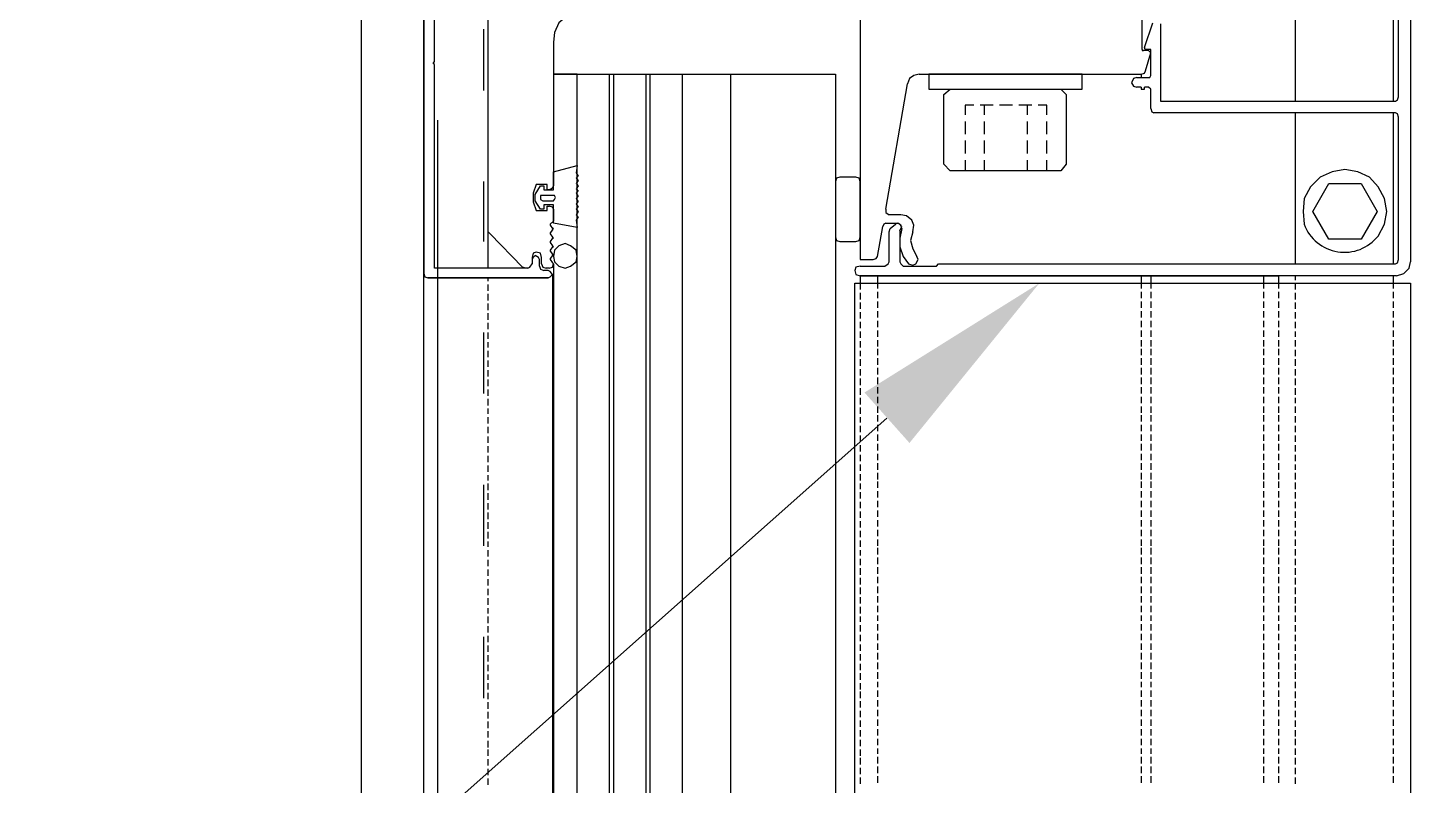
# Model space of a CAD drawing. Header units: millimetres. Extents: x 14345 to 64157, y -11631 to -3212.
# Drawn here: x 18292 to 19657, y -8280 to -7531 of the extents above; entities that cross this region are included whole.
import ezdxf

# ---------------------------------------------------------------- set-up
doc = ezdxf.new("R2010")
doc.units = ezdxf.units.MM
doc.header["$MEASUREMENT"] = 0
doc.layers.add('NewA-Zz_30_30-P_ExternalReferenceDrawing', color=7, linetype='Continuous')

msp = doc.modelspace()

# ---------------------------------------------------------------- hatches: boundary and pattern name
at = {"layer": 'NewA-Zz_30_30-P_ExternalReferenceDrawing', "linetype": 'Continuous', "lineweight": 13}
msp.add_hatch(color=7, dxfattribs=at).paths.add_polyline_path([(19118.2, -7891.7), (19162.6, -7941.5), (19290.7, -7783.8)])

# ---------------------------------------------------------------- linework, layer by layer
at = {"layer": 'NewA-Zz_30_30-P_ExternalReferenceDrawing', "linetype": 'Continuous', "flags": 128}
for points in [[(19543.6, -7603.9), (19543.6, -7329.8), (19639.9, -7329.8), (19639.9, -7603.9)], [(19410.3, -7527.7), (19410.3, -7603.9), (19642.1, -7603.9), (19644.2, -7602.8), (19645.2, -7599.6), (19645.2, -7344.6)], [(19656.9, -7344.6), (19656.9, -7762.6)], [(19656.9, -7344.6), (19656.9, -7762.6)], [(18695.9, -7361.5), (18726.6, -7361.5), (18727.7, -7363.6), (18752, -7363.6), (18755.2, -7365.8), (18764.7, -7365.8), (18764.7, -7368.9), (18766.8, -7368.9), (18775.3, -7360.5), (18776.3, -7358.3), (18775.3, -7356.2), (18774.2, -7355.2), (18687.4, -7355.2), (18684.3, -7357.3), (18683.2, -7359.4), (18683.2, -7774.3), (18684.3, -7777.4), (18687.4, -7778.5), (18806, -7778.5), (18808.1, -7777.4), (18810.2, -7775.3), (18808.1, -7772.2), (18806, -7771.1)], [(18683.2, -7774.3), (18683.2, -7359.4)], [(18683.2, -11313.3), (18683.2, -7359.4)], [(18785.9, -7769), (18693.8, -7769), (18693.8, -7567.9), (18692.7, -7566.8), (18693.8, -7564.7), (18693.8, -7363.6)], [(18785.9, -7769), (18783.8, -7769), (18780.6, -7767.9), (18748.8, -7735.1), (18746.7, -7733), (18746.7, -7374.2), (18762.6, -7366.8)], [(18621.8, -9072.8), (18621.8, -7397.5)], [(19526.7, -7483.2), (19511.9, -7513.9), (18843, -7513.9), (18833.5, -7515), (18824, -7520.3), (18816.6, -7526.6), (18812.3, -7536.1), (18811.3, -7545.7), (18811.3, -7687.5)], [(19392.3, -7553.1), (19392.3, -7513.9), (19266.4, -7513.9), (19264.2, -7516), (19263.2, -7513.9), (19114, -7513.9), (19114, -7760.5), (19126.7, -7760.5), (19129.8, -7759.5), (19130.9, -7757.3), (19136.2, -7727.7)], [(19394.4, -7551), (19402.9, -7526.6)], [(18742.5, -7593.3), (18742.5, -7533)], [(19172.2, -7577.4), (19391.2, -7577.4), (19394.4, -7576.4), (19395.5, -7574.2), (19400.8, -7556.3), (19399.7, -7555.2), (19398.6, -7554.1), (19393.4, -7554.1)], [(19387, -7580.6), (19399.7, -7580.6), (19400.8, -7578.5), (19400.8, -7553.1), (19395.5, -7553.1)], [(19392.3, -7553.1), (19392.3, -7554.1), (19393.4, -7554.1)], [(19394.4, -7551), (19394.4, -7552), (19395.5, -7553.1)], [(18834.6, -7577.4), (18811.3, -7577.4)], [(18811.3, -7577.4), (18834.6, -7577.4)], [(18834.6, -11313.3), (18834.6, -7577.4), (19089.6, -7577.4), (19089.6, -11313.3)], [(18866.3, -7577.4), (18866.3, -11313.3)], [(18870.5, -7577.4), (18870.5, -11313.3)], [(18902.3, -7577.4), (18902.3, -11313.3)], [(18906.5, -7577.4), (18906.5, -11313.3)], [(18938.3, -7577.4), (18938.3, -11313.3)], [(18985.9, -7577.4), (18985.9, -11313.3)], [(19172.2, -7577.4), (19166.9, -7578.5), (19162.6, -7581.7), (19160.5, -7586.9)], [(19387, -7580.6), (19383.8, -7581.7), (19381.7, -7585.9), (19383.8, -7589.1), (19387, -7590.1)], [(19391.2, -7577.4), (19391.2, -7580.6)], [(19139.4, -7710.8), (19160.5, -7586.9)], [(19196.5, -7597.5), (19202.9, -7592.2)], [(19196.5, -7666.3), (19196.5, -7597.5)], [(19202.9, -7592.2), (19311.9, -7592.2)], [(19311.9, -7592.2), (19317.2, -7597.5), (19317.2, -7666.3)], [(19391.2, -7590.1), (19387, -7590.1)], [(19391.2, -7590.1), (19391.2, -7592.2), (19394.4, -7592.2), (19394.4, -7590.1)], [(19400.8, -7611.3), (19400.8, -7592.2), (19398.6, -7590.1), (19394.4, -7590.1)], [(19226.1, -7608.1), (19217.7, -7608.1), (19217.7, -7617.6)], [(19245.2, -7608.1), (19232.5, -7608.1)], [(19236.7, -7617.6), (19236.7, -7608.1)], [(19264.2, -7608.1), (19251.5, -7608.1)], [(19283.3, -7608.1), (19270.6, -7608.1)], [(19279.1, -7617.6), (19279.1, -7608.1)], [(19298.1, -7617.6), (19298.1, -7608.1), (19289.6, -7608.1)], [(19400.8, -7611.3), (19401.8, -7614.5), (19403.9, -7615.5)], [(18697, -11326), (18697, -7622.9)], [(19153.1, -7731.9), (19153.1, -7762.6), (19154.2, -7764.7), (19156.3, -7766.9), (19189.1, -7766.9), (19191.2, -7764.7), (19642.1, -7764.7), (19644.2, -7763.7), (19645.2, -7760.5), (19645.2, -7619.8), (19644.2, -7616.6), (19642.1, -7615.5), (19403.9, -7615.5)], [(19217.7, -7624), (19217.7, -7636.7)], [(19236.7, -7636.7), (19236.7, -7624)], [(19279.1, -7636.7), (19279.1, -7624)], [(19298.1, -7636.7), (19298.1, -7624)], [(19543.6, -7764.7), (19543.6, -7615.5)], [(19639.9, -7615.5), (19639.9, -7764.7)], [(19217.7, -7643), (19217.7, -7655.7)], [(19236.7, -7655.7), (19236.7, -7643)], [(19279.1, -7655.7), (19279.1, -7643)], [(19298.1, -7655.7), (19298.1, -7643)], [(19202.9, -7672.7), (19196.5, -7666.3)], [(19217.7, -7662.1), (19217.7, -7672.7)], [(19236.7, -7672.7), (19236.7, -7662.1)], [(19279.1, -7672.7), (19279.1, -7662.1)], [(19298.1, -7672.7), (19298.1, -7662.1)], [(19317.2, -7666.3), (19311.9, -7672.7)], [(19311.9, -7672.7), (19202.9, -7672.7)], [(18742.5, -7742.5), (18742.5, -7683.3)], [(18807, -7691.7), (18804.9, -7691.7), (18804.9, -7686.4), (18794.3, -7686.4), (18791.2, -7694.9), (18791.2, -7703.4), (18794.3, -7711.8), (18804.9, -7711.8), (18804.9, -7707.6), (18807, -7707.6)], [(18807, -7691.7), (18810.2, -7689.6), (18811.3, -7687.5)], [(18811.3, -7710.8), (18810.2, -7708.7), (18807, -7707.6)], [(18811.3, -7710.8), (18811.3, -7722.4), (18808.1, -7725.6), (18808.1, -7726.6), (18810.2, -7729.8)], [(19139.4, -7710.8), (19139.4, -7713.9), (19142.5, -7716.1)], [(19165.8, -7733), (19166.9, -7726.6), (19164.8, -7721.4), (19159.5, -7717.1), (19154.2, -7716.1), (19142.5, -7716.1)], [(18746.7, -7769), (18746.7, -7733)], [(18810.2, -7730.9), (18808.1, -7734.1), (18808.1, -7735.1), (18810.2, -7738.3)], [(18810.2, -7730.9), (18811.3, -7729.8), (18810.2, -7729.8)], [(19114, -7766.9), (19138.3, -7766.9), (19141.5, -7764.7), (19142.5, -7762.6), (19142.5, -7733), (19143.6, -7729.8), (19148.9, -7725.6)], [(19139.4, -7724.5), (19137.2, -7725.6), (19136.2, -7727.7)], [(19139.4, -7724.5), (19151, -7724.5)], [(19153.1, -7731.9), (19154.2, -7729.8), (19155.2, -7727.7), (19153.1, -7725.6), (19151, -7724.5), (19148.9, -7725.6)], [(19155.2, -7729.8), (19154.2, -7726.6), (19151, -7724.5)], [(19155.2, -7729.8), (19153.1, -7739.3), (19153.1, -7747.8), (19156.3, -7757.3), (19161.6, -7764.7)], [(19165.8, -7733), (19163.7, -7741.5), (19165.8, -7749.9), (19170, -7757.3)], [(18810.2, -7739.3), (18808.1, -7742.5), (18808.1, -7743.6), (18810.2, -7746.8)], [(18810.2, -7747.8), (18808.1, -7751), (18808.1, -7752), (18810.2, -7755.2)], [(18810.2, -7739.3), (18811.3, -7739.3), (18810.2, -7738.3)], [(18810.2, -7747.8), (18811.3, -7747.8), (18810.2, -7746.8)], [(18799.6, -7764.7), (18799.6, -7758.4), (18798.6, -7754.2), (18794.3, -7753.1), (18791.2, -7754.2), (18790.1, -7758.4), (18790.1, -7764.7)], [(18797.5, -7766.9), (18797.5, -7760.5), (18796.5, -7758.4), (18793.3, -7756.3), (18791.2, -7758.4), (18790.1, -7760.5), (18790.1, -7764.7)], [(18810.2, -7756.3), (18808.1, -7759.5), (18808.1, -7760.5), (18810.2, -7763.7), (18811.3, -7764.7)], [(18810.2, -7756.3), (18811.3, -7756.3), (18810.2, -7755.2)], [(19161.6, -7764.7), (19165.8, -7765.8), (19169, -7764.7), (19171.1, -7760.5), (19170, -7757.3)], [(19643.1, -7776.4), (19650.5, -7774.3), (19655.8, -7769), (19656.9, -7762.6)], [(19643.1, -7776.4), (19650.5, -7774.3), (19655.8, -7769), (19656.9, -7762.6)], [(18683.2, -7774.3), (18684.3, -7777.4), (18687.4, -7778.5)], [(18785.9, -7769), (18788, -7767.9), (18790.1, -7764.7)], [(18785.9, -7769), (18788, -7767.9), (18790.1, -7764.7)], [(18797.5, -7766.9), (18798.6, -7770), (18801.7, -7771.1)], [(18799.6, -7764.7), (18800.7, -7767.9), (18803.9, -7769)], [(18806, -7771.1), (18801.7, -7771.1)], [(18807, -7769), (18803.9, -7769)], [(18806, -7778.5), (18808.1, -7777.4), (18810.2, -7775.3), (18808.1, -7772.2), (18806, -7771.1)], [(18807, -7769), (18810.2, -7767.9), (18811.3, -7764.7)], [(18810.2, -7775.3), (18810.2, -11313.3)], [(18811.3, -7764.7), (18811.3, -7765.8)], [(18811.3, -7764.7), (18811.3, -11313.3)], [(19114, -7766.9), (19109.7, -7767.9), (19108.7, -7771.1), (19109.7, -7775.3), (19114, -7776.4)], [(19114, -7766.9), (19109.7, -7767.9), (19108.7, -7771.1), (19109.7, -7775.3), (19114, -7776.4)], [(19643.1, -7776.4), (19114, -7776.4)], [(19643.1, -7776.4), (19114, -7776.4)], [(19114, -7776.4), (19114, -7790.1)], [(19114, -7776.4), (19526.7, -7776.4)], [(19130.9, -7776.4), (19130.9, -7789.1)], [(19391.2, -7776.4), (19391.2, -7789.1)], [(19400.8, -7776.4), (19400.8, -7789.1)], [(19511.9, -7776.4), (19511.9, -7789.1)], [(19526.7, -7776.4), (19526.7, -7789.1)], [(19543.6, -7780.6), (19543.6, -7776.4)], [(19639.9, -7776.4), (19639.9, -7789.1)], [(18806, -7778.5), (18687.4, -7778.5)], [(18746.7, -7781.7), (18746.7, -7778.5)], [(18746.7, -7791.2), (18746.7, -7784.9)], [(19108.7, -7783.8), (19656.9, -7783.8), (19656.9, -11313.3)], [(19108.7, -11313.3), (19108.7, -7783.8), (19656.9, -7783.8)], [(19543.6, -7790.1), (19543.6, -7783.8)], [(18746.7, -7800.7), (18746.7, -7794.4)], [(18746.7, -7810.3), (18746.7, -7803.9)], [(19114, -7793.3), (19114, -7799.7)], [(19114, -7802.8), (19114, -7809.2)], [(19130.9, -7792.3), (19130.9, -7798.6)], [(19130.9, -7801.8), (19130.9, -7808.1)], [(19391.2, -7792.3), (19391.2, -7798.6)], [(19391.2, -7801.8), (19391.2, -7808.1)], [(19400.8, -7792.3), (19400.8, -7798.6)], [(19400.8, -7801.8), (19400.8, -7808.1)], [(19511.9, -7792.3), (19511.9, -7798.6)], [(19511.9, -7801.8), (19511.9, -7808.1)], [(19526.7, -7792.3), (19526.7, -7798.6)], [(19526.7, -7801.8), (19526.7, -7808.1)], [(19543.6, -7799.7), (19543.6, -7793.3)], [(19543.6, -7809.2), (19543.6, -7802.8)], [(19639.9, -7792.3), (19639.9, -7798.6)], [(19639.9, -7801.8), (19639.9, -7808.1)], [(18746.7, -7819.8), (18746.7, -7813.4)], [(19114, -7812.4), (19114, -7818.7)], [(19130.9, -7811.3), (19130.9, -7817.7)], [(19391.2, -7811.3), (19391.2, -7817.7)], [(19400.8, -7811.3), (19400.8, -7817.7)], [(19511.9, -7811.3), (19511.9, -7817.7)], [(19526.7, -7811.3), (19526.7, -7817.7)], [(19543.6, -7818.7), (19543.6, -7812.4)], [(19639.9, -7811.3), (19639.9, -7817.7)], [(18746.7, -7829.3), (18746.7, -7823)], [(19114, -7821.9), (19114, -7828.2)], [(19114, -7831.4), (19114, -7837.8)], [(19130.9, -7820.8), (19130.9, -7827.2)], [(19130.9, -7830.4), (19130.9, -7836.7)], [(19391.2, -7820.8), (19391.2, -7827.2)], [(19391.2, -7830.4), (19391.2, -7836.7)], [(19400.8, -7820.8), (19400.8, -7827.2)], [(19400.8, -7830.4), (19400.8, -7836.7)], [(19511.9, -7820.8), (19511.9, -7827.2)], [(19511.9, -7830.4), (19511.9, -7836.7)], [(19526.7, -7820.8), (19526.7, -7827.2)], [(19526.7, -7830.4), (19526.7, -7836.7)], [(19543.6, -7828.2), (19543.6, -7821.9)], [(19543.6, -7836.7), (19543.6, -7831.4)], [(19639.9, -7820.8), (19639.9, -7827.2)], [(19639.9, -7830.4), (19639.9, -7836.7)], [(18742.5, -7892.8), (18742.5, -7832.5)], [(18746.7, -7838.8), (18746.7, -7832.5)], [(18746.7, -7847.3), (18746.7, -7842)], [(19114, -7840.9), (19114, -7847.3)], [(19130.9, -7839.9), (19130.9, -7846.2)], [(19391.2, -7839.9), (19391.2, -7846.2)], [(19400.8, -7839.9), (19400.8, -7846.2)], [(19511.9, -7839.9), (19511.9, -7846.2)], [(19526.7, -7839.9), (19526.7, -7846.2)], [(19543.6, -7846.2), (19543.6, -7839.9)], [(19639.9, -7839.9), (19639.9, -7846.2)], [(18746.7, -7856.8), (18746.7, -7850.5)], [(19114, -7850.5), (19114, -7855.8)], [(19114, -7858.9), (19114, -7865.3)], [(19130.9, -7848.4), (19130.9, -7854.7)], [(19130.9, -7857.9), (19130.9, -7864.2)], [(19391.2, -7848.4), (19391.2, -7854.7)], [(19391.2, -7857.9), (19391.2, -7864.2)], [(19400.8, -7848.4), (19400.8, -7854.7)], [(19400.8, -7857.9), (19400.8, -7864.2)], [(19511.9, -7848.4), (19511.9, -7854.7)], [(19511.9, -7857.9), (19511.9, -7864.2)], [(19526.7, -7848.4), (19526.7, -7854.7)], [(19526.7, -7857.9), (19526.7, -7864.2)], [(19543.6, -7855.8), (19543.6, -7849.4)], [(19543.6, -7865.3), (19543.6, -7858.9)], [(19639.9, -7848.4), (19639.9, -7854.7)], [(19639.9, -7857.9), (19639.9, -7864.2)], [(18746.7, -7866.3), (18746.7, -7860)], [(18746.7, -7875.9), (18746.7, -7869.5)], [(19114, -7868.5), (19114, -7874.8)], [(19130.9, -7867.4), (19130.9, -7873.8)], [(19391.2, -7867.4), (19391.2, -7873.8)], [(19400.8, -7867.4), (19400.8, -7873.8)], [(19511.9, -7867.4), (19511.9, -7873.8)], [(19526.7, -7867.4), (19526.7, -7873.8)], [(19543.6, -7874.8), (19543.6, -7868.5)], [(19639.9, -7867.4), (19639.9, -7873.8)], [(18746.7, -7885.4), (18746.7, -7879)], [(19114, -7878), (19114, -7884.3)], [(19130.9, -7876.9), (19130.9, -7883.3)], [(19130.9, -7886.5), (19130.9, -7892.8)], [(19391.2, -7876.9), (19391.2, -7883.3)], [(19391.2, -7886.5), (19391.2, -7892.8)], [(19400.8, -7876.9), (19400.8, -7883.3)], [(19400.8, -7886.5), (19400.8, -7892.8)], [(19511.9, -7876.9), (19511.9, -7883.3)], [(19511.9, -7886.5), (19511.9, -7892.8)], [(19526.7, -7876.9), (19526.7, -7883.3)], [(19526.7, -7886.5), (19526.7, -7892.8)], [(19543.6, -7884.3), (19543.6, -7878)], [(19639.9, -7876.9), (19639.9, -7883.3)], [(19639.9, -7886.5), (19639.9, -7892.8)], [(18746.7, -7894.9), (18746.7, -7888.6)], [(18746.7, -7904.4), (18746.7, -7898.1)], [(19114, -7887.5), (19114, -7893.9)], [(19114, -7897), (19114, -7903.4)], [(19130.9, -7896), (19130.9, -7902.3)], [(19391.2, -7896), (19391.2, -7902.3)], [(19400.8, -7896), (19400.8, -7902.3)], [(19511.9, -7896), (19511.9, -7902.3)], [(19526.7, -7896), (19526.7, -7902.3)], [(19543.6, -7893.9), (19543.6, -7887.5)], [(19543.6, -7902.3), (19543.6, -7897)], [(19639.9, -7896), (19639.9, -7902.3)], [(18746.7, -7912.9), (18746.7, -7907.6)], [(19114, -7906.6), (19114, -7912.9)], [(19130.9, -7905.5), (19130.9, -7911.9)], [(19130.9, -7914), (19130.9, -7920.3)], [(19391.2, -7905.5), (19391.2, -7911.9)], [(19391.2, -7914), (19391.2, -7920.3)], [(19400.8, -7905.5), (19400.8, -7911.9)], [(19400.8, -7914), (19400.8, -7920.3)], [(19511.9, -7905.5), (19511.9, -7911.9)], [(19511.9, -7914), (19511.9, -7920.3)], [(19526.7, -7905.5), (19526.7, -7911.9)], [(19526.7, -7914), (19526.7, -7920.3)], [(19543.6, -7911.9), (19543.6, -7905.5)], [(19639.9, -7905.5), (19639.9, -7911.9)], [(19639.9, -7914), (19639.9, -7920.3)], [(19140.4, -7917.1), (17522.2, -9355.4), (17322.2, -9355.4)], [(18746.7, -7922.4), (18746.7, -7916.1)], [(18746.7, -7932), (18746.7, -7925.6)], [(19114, -7916.1), (19114, -7921.4)], [(19114, -7924.6), (19114, -7930.9)], [(19130.9, -7923.5), (19130.9, -7929.8)], [(19391.2, -7923.5), (19391.2, -7929.8)], [(19400.8, -7923.5), (19400.8, -7929.8)], [(19511.9, -7923.5), (19511.9, -7929.8)], [(19526.7, -7923.5), (19526.7, -7929.8)], [(19543.6, -7921.4), (19543.6, -7915)], [(19543.6, -7930.9), (19543.6, -7924.6)], [(19639.9, -7923.5), (19639.9, -7929.8)], [(18746.7, -7941.5), (18746.7, -7935.1)], [(19114, -7934.1), (19114, -7940.4)], [(19130.9, -7933), (19130.9, -7939.4)], [(19391.2, -7933), (19391.2, -7939.4)], [(19400.8, -7933), (19400.8, -7939.4)], [(19511.9, -7933), (19511.9, -7939.4)], [(19526.7, -7933), (19526.7, -7939.4)], [(19543.6, -7940.4), (19543.6, -7934.1)], [(19639.9, -7933), (19639.9, -7939.4)], [(18746.7, -7951), (18746.7, -7944.7)], [(18746.7, -7960.5), (18746.7, -7954.2)], [(19114, -7943.6), (19114, -7950)], [(19114, -7953.1), (19114, -7959.5)], [(19130.9, -7942.5), (19130.9, -7948.9)], [(19130.9, -7952.1), (19130.9, -7958.4)], [(19391.2, -7942.5), (19391.2, -7948.9)], [(19391.2, -7952.1), (19391.2, -7958.4)], [(19400.8, -7942.5), (19400.8, -7948.9)], [(19400.8, -7952.1), (19400.8, -7958.4)], [(19511.9, -7942.5), (19511.9, -7948.9)], [(19511.9, -7952.1), (19511.9, -7958.4)], [(19526.7, -7942.5), (19526.7, -7948.9)], [(19526.7, -7952.1), (19526.7, -7958.4)], [(19543.6, -7950), (19543.6, -7943.6)], [(19543.6, -7959.5), (19543.6, -7953.1)], [(19639.9, -7942.5), (19639.9, -7948.9)], [(19639.9, -7952.1), (19639.9, -7958.4)], [(18746.7, -7970.1), (18746.7, -7963.7)], [(19114, -7962.7), (19114, -7969)], [(19130.9, -7961.6), (19130.9, -7967.9)], [(19391.2, -7961.6), (19391.2, -7967.9)], [(19400.8, -7961.6), (19400.8, -7967.9)], [(19511.9, -7961.6), (19511.9, -7967.9)], [(19526.7, -7961.6), (19526.7, -7967.9)], [(19543.6, -7967.9), (19543.6, -7962.7)], [(19639.9, -7961.6), (19639.9, -7967.9)], [(18746.7, -7978.5), (18746.7, -7973.2)], [(18746.7, -7988.1), (18746.7, -7981.7)], [(19114, -7972.2), (19114, -7978.5)], [(19114, -7981.7), (19114, -7987)], [(19130.9, -7971.1), (19130.9, -7977.5)], [(19130.9, -7979.6), (19130.9, -7985.9)], [(19391.2, -7971.1), (19391.2, -7977.5)], [(19391.2, -7979.6), (19391.2, -7985.9)], [(19400.8, -7971.1), (19400.8, -7977.5)], [(19400.8, -7979.6), (19400.8, -7985.9)], [(19511.9, -7971.1), (19511.9, -7977.5)], [(19511.9, -7979.6), (19511.9, -7985.9)], [(19526.7, -7971.1), (19526.7, -7977.5)], [(19526.7, -7979.6), (19526.7, -7985.9)], [(19543.6, -7977.5), (19543.6, -7971.1)], [(19543.6, -7987), (19543.6, -7980.6)], [(19639.9, -7971.1), (19639.9, -7977.5)], [(19639.9, -7979.6), (19639.9, -7985.9)], [(18742.5, -8043.1), (18742.5, -7982.8)], [(18746.7, -7997.6), (18746.7, -7991.2)], [(19114, -7990.2), (19114, -7996.5)], [(19130.9, -7989.1), (19130.9, -7995.5)], [(19391.2, -7989.1), (19391.2, -7995.5)], [(19400.8, -7989.1), (19400.8, -7995.5)], [(19511.9, -7989.1), (19511.9, -7995.5)], [(19526.7, -7989.1), (19526.7, -7995.5)], [(19543.6, -7996.5), (19543.6, -7990.2)], [(19639.9, -7989.1), (19639.9, -7995.5)], [(18746.7, -8007.1), (18746.7, -8000.8)], [(19114, -7999.7), (19114, -8006)], [(19114, -8009.2), (19114, -8015.6)], [(19130.9, -7998.6), (19130.9, -8005)], [(19130.9, -8008.2), (19130.9, -8014.5)], [(19391.2, -7998.6), (19391.2, -8005)], [(19391.2, -8008.2), (19391.2, -8014.5)], [(19400.8, -7998.6), (19400.8, -8005)], [(19400.8, -8008.2), (19400.8, -8014.5)], [(19511.9, -7998.6), (19511.9, -8005)], [(19511.9, -8008.2), (19511.9, -8014.5)], [(19526.7, -7998.6), (19526.7, -8005)], [(19526.7, -8008.2), (19526.7, -8014.5)], [(19543.6, -8006), (19543.6, -7999.7)], [(19543.6, -8015.6), (19543.6, -8009.2)], [(19639.9, -7998.6), (19639.9, -8005)], [(19639.9, -8008.2), (19639.9, -8014.5)], [(18746.7, -8016.6), (18746.7, -8010.3)], [(18746.7, -8026.2), (18746.7, -8019.8)], [(19114, -8018.7), (19114, -8025.1)], [(19130.9, -8017.7), (19130.9, -8024)], [(19391.2, -8017.7), (19391.2, -8024)], [(19400.8, -8017.7), (19400.8, -8024)], [(19511.9, -8017.7), (19511.9, -8024)], [(19526.7, -8017.7), (19526.7, -8024)], [(19543.6, -8025.1), (19543.6, -8018.7)], [(19639.9, -8017.7), (19639.9, -8024)], [(18746.7, -8035.7), (18746.7, -8029.3)], [(19114, -8028.3), (19114, -8034.6)], [(19130.9, -8027.2), (19130.9, -8033.6)], [(19130.9, -8036.7), (19130.9, -8043.1)], [(19391.2, -8027.2), (19391.2, -8033.6)], [(19391.2, -8036.7), (19391.2, -8043.1)], [(19400.8, -8027.2), (19400.8, -8033.6)], [(19400.8, -8036.7), (19400.8, -8043.1)], [(19511.9, -8027.2), (19511.9, -8033.6)], [(19511.9, -8036.7), (19511.9, -8043.1)], [(19526.7, -8027.2), (19526.7, -8033.6)], [(19526.7, -8036.7), (19526.7, -8043.1)], [(19543.6, -8033.6), (19543.6, -8028.3)], [(19543.6, -8043.1), (19543.6, -8036.7)], [(19639.9, -8027.2), (19639.9, -8033.6)], [(19639.9, -8036.7), (19639.9, -8043.1)], [(18746.7, -8044.1), (18746.7, -8038.9)], [(18746.7, -8053.7), (18746.7, -8047.3)], [(19114, -8037.8), (19114, -8044.1)], [(19114, -8047.3), (19114, -8052.6)], [(19130.9, -8045.2), (19130.9, -8051.6)], [(19391.2, -8045.2), (19391.2, -8051.6)], [(19400.8, -8045.2), (19400.8, -8051.6)], [(19511.9, -8045.2), (19511.9, -8051.6)], [(19526.7, -8045.2), (19526.7, -8051.6)], [(19543.6, -8052.6), (19543.6, -8046.3)], [(19639.9, -8045.2), (19639.9, -8051.6)], [(18746.7, -8063.2), (18746.7, -8056.8)], [(19114, -8055.8), (19114, -8062.1)], [(19130.9, -8054.7), (19130.9, -8061.1)], [(19130.9, -8064.3), (19130.9, -8070.6)], [(19391.2, -8054.7), (19391.2, -8061.1)], [(19391.2, -8064.3), (19391.2, -8070.6)], [(19400.8, -8054.7), (19400.8, -8061.1)], [(19400.8, -8064.3), (19400.8, -8070.6)], [(19511.9, -8054.7), (19511.9, -8061.1)], [(19511.9, -8064.3), (19511.9, -8070.6)], [(19526.7, -8054.7), (19526.7, -8061.1)], [(19526.7, -8064.3), (19526.7, -8070.6)], [(19543.6, -8062.1), (19543.6, -8055.8)], [(19639.9, -8054.7), (19639.9, -8061.1)], [(19639.9, -8064.3), (19639.9, -8070.6)], [(18746.7, -8072.7), (18746.7, -8066.4)], [(18746.7, -8082.2), (18746.7, -8075.9)], [(19114, -8065.3), (19114, -8071.7)], [(19114, -8074.8), (19114, -8081.2)], [(19130.9, -8073.8), (19130.9, -8080.1)], [(19391.2, -8073.8), (19391.2, -8080.1)], [(19400.8, -8073.8), (19400.8, -8080.1)], [(19511.9, -8073.8), (19511.9, -8080.1)], [(19526.7, -8073.8), (19526.7, -8080.1)], [(19543.6, -8071.7), (19543.6, -8065.3)], [(19543.6, -8081.2), (19543.6, -8074.8)], [(19639.9, -8073.8), (19639.9, -8080.1)], [(18746.7, -8091.8), (18746.7, -8085.4)], [(19114, -8084.4), (19114, -8090.7)], [(19130.9, -8083.3), (19130.9, -8089.7)], [(19391.2, -8083.3), (19391.2, -8089.7)], [(19400.8, -8083.3), (19400.8, -8089.7)], [(19511.9, -8083.3), (19511.9, -8089.7)], [(19526.7, -8083.3), (19526.7, -8089.7)], [(19543.6, -8090.7), (19543.6, -8084.4)], [(19639.9, -8083.3), (19639.9, -8089.7)], [(18746.7, -8101.3), (18746.7, -8094.9)], [(18746.7, -8109.8), (18746.7, -8104.5)], [(19114, -8093.9), (19114, -8100.2)], [(19114, -8103.4), (19114, -8109.8)], [(19130.9, -8092.8), (19130.9, -8099.2)], [(19130.9, -8102.4), (19130.9, -8108.7)], [(19391.2, -8092.8), (19391.2, -8099.2)], [(19391.2, -8102.4), (19391.2, -8108.7)], [(19400.8, -8092.8), (19400.8, -8099.2)], [(19400.8, -8102.4), (19400.8, -8108.7)], [(19511.9, -8092.8), (19511.9, -8099.2)], [(19511.9, -8102.4), (19511.9, -8108.7)], [(19526.7, -8092.8), (19526.7, -8099.2)], [(19526.7, -8102.4), (19526.7, -8108.7)], [(19543.6, -8100.2), (19543.6, -8093.9)], [(19543.6, -8108.7), (19543.6, -8102.4)], [(19639.9, -8092.8), (19639.9, -8099.2)], [(19639.9, -8102.4), (19639.9, -8108.7)], [(18746.7, -8119.3), (18746.7, -8112.9)], [(19114, -8112.9), (19114, -8118.2)], [(19130.9, -8111.9), (19130.9, -8117.2)], [(19391.2, -8111.9), (19391.2, -8117.2)], [(19400.8, -8111.9), (19400.8, -8117.2)], [(19511.9, -8111.9), (19511.9, -8117.2)], [(19526.7, -8111.9), (19526.7, -8117.2)], [(19543.6, -8118.2), (19543.6, -8111.9)], [(19639.9, -8111.9), (19639.9, -8117.2)], [(18746.7, -8128.8), (18746.7, -8122.5)], [(18746.7, -8138.3), (18746.7, -8132)], [(19114, -8121.4), (19114, -8127.8)], [(19114, -8130.9), (19114, -8137.3)], [(19130.9, -8120.3), (19130.9, -8126.7)], [(19130.9, -8129.9), (19130.9, -8136.2)], [(19391.2, -8120.3), (19391.2, -8126.7)], [(19391.2, -8129.9), (19391.2, -8136.2)], [(19400.8, -8120.3), (19400.8, -8126.7)], [(19400.8, -8129.9), (19400.8, -8136.2)], [(19511.9, -8120.3), (19511.9, -8126.7)], [(19511.9, -8129.9), (19511.9, -8136.2)], [(19526.7, -8120.3), (19526.7, -8126.7)], [(19526.7, -8129.9), (19526.7, -8136.2)], [(19543.6, -8127.8), (19543.6, -8121.4)], [(19543.6, -8137.3), (19543.6, -8130.9)], [(19639.9, -8120.3), (19639.9, -8126.7)], [(19639.9, -8129.9), (19639.9, -8136.2)], [(18742.5, -8193.4), (18742.5, -8133)], [(18746.7, -8147.9), (18746.7, -8141.5)], [(19114, -8140.5), (19114, -8146.8)], [(19130.9, -8139.4), (19130.9, -8145.7)], [(19391.2, -8139.4), (19391.2, -8145.7)], [(19400.8, -8139.4), (19400.8, -8145.7)], [(19511.9, -8139.4), (19511.9, -8145.7)], [(19526.7, -8139.4), (19526.7, -8145.7)], [(19543.6, -8146.8), (19543.6, -8140.5)], [(19639.9, -8139.4), (19639.9, -8145.7)], [(18746.7, -8157.4), (18746.7, -8151)], [(19114, -8150), (19114, -8156.3)], [(19114, -8159.5), (19114, -8165.9)], [(19130.9, -8148.9), (19130.9, -8155.3)], [(19130.9, -8158.4), (19130.9, -8164.8)], [(19391.2, -8148.9), (19391.2, -8155.3)], [(19391.2, -8158.4), (19391.2, -8164.8)], [(19400.8, -8148.9), (19400.8, -8155.3)], [(19400.8, -8158.4), (19400.8, -8164.8)], [(19511.9, -8148.9), (19511.9, -8155.3)], [(19511.9, -8158.4), (19511.9, -8164.8)], [(19526.7, -8148.9), (19526.7, -8155.3)], [(19526.7, -8158.4), (19526.7, -8164.8)], [(19543.6, -8156.3), (19543.6, -8150)], [(19543.6, -8165.9), (19543.6, -8159.5)], [(19639.9, -8148.9), (19639.9, -8155.3)], [(19639.9, -8158.4), (19639.9, -8164.8)], [(18746.7, -8166.9), (18746.7, -8160.6)], [(18746.7, -8175.4), (18746.7, -8170.1)], [(19114, -8169), (19114, -8175.4)], [(19130.9, -8168), (19130.9, -8174.3)], [(19391.2, -8168), (19391.2, -8174.3)], [(19400.8, -8168), (19400.8, -8174.3)], [(19511.9, -8168), (19511.9, -8174.3)], [(19526.7, -8168), (19526.7, -8174.3)], [(19543.6, -8174.3), (19543.6, -8168)], [(19639.9, -8168), (19639.9, -8174.3)], [(18746.7, -8184.9), (18746.7, -8178.6)], [(19114, -8178.6), (19114, -8184.9)], [(19114, -8187), (19114, -8193.4)], [(19130.9, -8177.5), (19130.9, -8182.8)], [(19130.9, -8186), (19130.9, -8192.3)], [(19391.2, -8177.5), (19391.2, -8182.8)], [(19391.2, -8186), (19391.2, -8192.3)], [(19400.8, -8177.5), (19400.8, -8182.8)], [(19400.8, -8186), (19400.8, -8192.3)], [(19511.9, -8177.5), (19511.9, -8182.8)], [(19511.9, -8186), (19511.9, -8192.3)], [(19526.7, -8177.5), (19526.7, -8182.8)], [(19526.7, -8186), (19526.7, -8192.3)], [(19543.6, -8183.8), (19543.6, -8177.5)], [(19543.6, -8193.4), (19543.6, -8187)], [(19639.9, -8177.5), (19639.9, -8182.8)], [(19639.9, -8186), (19639.9, -8192.3)], [(18746.7, -8194.4), (18746.7, -8188.1)], [(18746.7, -8204), (18746.7, -8197.6)], [(19114, -8196.5), (19114, -8202.9)], [(19130.9, -8195.5), (19130.9, -8201.8)], [(19391.2, -8195.5), (19391.2, -8201.8)], [(19400.8, -8195.5), (19400.8, -8201.8)], [(19511.9, -8195.5), (19511.9, -8201.8)], [(19526.7, -8195.5), (19526.7, -8201.8)], [(19543.6, -8202.9), (19543.6, -8196.5)], [(19639.9, -8195.5), (19639.9, -8201.8)], [(18746.7, -8213.5), (18746.7, -8207.1)], [(19114, -8206.1), (19114, -8212.4)], [(19130.9, -8205), (19130.9, -8211.4)], [(19391.2, -8205), (19391.2, -8211.4)], [(19400.8, -8205), (19400.8, -8211.4)], [(19511.9, -8205), (19511.9, -8211.4)], [(19526.7, -8205), (19526.7, -8211.4)], [(19543.6, -8212.4), (19543.6, -8206.1)], [(19639.9, -8205), (19639.9, -8211.4)], [(18746.7, -8223), (18746.7, -8216.7)], [(18746.7, -8232.5), (18746.7, -8226.2)], [(19114, -8215.6), (19114, -8221.9)], [(19114, -8225.1), (19114, -8231.5)], [(19130.9, -8214.5), (19130.9, -8220.9)], [(19130.9, -8224.1), (19130.9, -8230.4)], [(19391.2, -8214.5), (19391.2, -8220.9)], [(19391.2, -8224.1), (19391.2, -8230.4)], [(19400.8, -8214.5), (19400.8, -8220.9)], [(19400.8, -8224.1), (19400.8, -8230.4)], [(19511.9, -8214.5), (19511.9, -8220.9)], [(19511.9, -8224.1), (19511.9, -8230.4)], [(19526.7, -8214.5), (19526.7, -8220.9)], [(19526.7, -8224.1), (19526.7, -8230.4)], [(19543.6, -8221.9), (19543.6, -8215.6)], [(19543.6, -8231.5), (19543.6, -8225.1)], [(19639.9, -8214.5), (19639.9, -8220.9)], [(19639.9, -8224.1), (19639.9, -8230.4)], [(18746.7, -8242.1), (18746.7, -8235.7)], [(19114, -8234.6), (19114, -8241)], [(19130.9, -8233.6), (19130.9, -8239.9)], [(19391.2, -8233.6), (19391.2, -8239.9)], [(19400.8, -8233.6), (19400.8, -8239.9)], [(19511.9, -8233.6), (19511.9, -8239.9)], [(19526.7, -8233.6), (19526.7, -8239.9)], [(19543.6, -8239.9), (19543.6, -8233.6)], [(19639.9, -8233.6), (19639.9, -8239.9)], [(18746.7, -8250.5), (18746.7, -8244.2)], [(18746.7, -8260), (18746.7, -8253.7)], [(19114, -8244.2), (19114, -8250.5)], [(19114, -8252.6), (19114, -8259)], [(19130.9, -8243.1), (19130.9, -8248.4)], [(19130.9, -8251.6), (19130.9, -8257.9)], [(19391.2, -8243.1), (19391.2, -8248.4)], [(19391.2, -8251.6), (19391.2, -8257.9)], [(19400.8, -8243.1), (19400.8, -8248.4)], [(19400.8, -8251.6), (19400.8, -8257.9)], [(19511.9, -8243.1), (19511.9, -8248.4)], [(19511.9, -8251.6), (19511.9, -8257.9)], [(19526.7, -8243.1), (19526.7, -8248.4)], [(19526.7, -8251.6), (19526.7, -8257.9)], [(19543.6, -8249.5), (19543.6, -8243.1)], [(19543.6, -8259), (19543.6, -8252.6)], [(19639.9, -8243.1), (19639.9, -8248.4)], [(19639.9, -8251.6), (19639.9, -8257.9)], [(18746.7, -8269.6), (18746.7, -8263.2)], [(19114, -8262.2), (19114, -8268.5)], [(19130.9, -8261.1), (19130.9, -8267.5)], [(19391.2, -8261.1), (19391.2, -8267.5)], [(19400.8, -8261.1), (19400.8, -8267.5)], [(19511.9, -8261.1), (19511.9, -8267.5)], [(19526.7, -8261.1), (19526.7, -8267.5)], [(19543.6, -8268.5), (19543.6, -8262.2)], [(19639.9, -8261.1), (19639.9, -8267.5)], [(18746.7, -8279.1), (18746.7, -8272.7)], [(19114, -8271.7), (19114, -8278)], [(19130.9, -8270.6), (19130.9, -8277)], [(19391.2, -8270.6), (19391.2, -8277)], [(19400.8, -8270.6), (19400.8, -8277)], [(19511.9, -8270.6), (19511.9, -8277)], [(19526.7, -8270.6), (19526.7, -8277)], [(19543.6, -8278), (19543.6, -8271.7)], [(19639.9, -8270.6), (19639.9, -8277)]]:
    msp.add_lwpolyline(points, dxfattribs=at)
for points in [[(19181.7, -7577.4), (19181.7, -7592.2), (19333, -7592.2), (19333, -7577.4)], [(18798.6, -7710.8), (18793.3, -7702.3), (18793.3, -7696), (18798.6, -7687.5), (18801.7, -7687.5), (18801.7, -7691.7), (18811.3, -7691.7), (18811.3, -7673.7), (18834.6, -7667.4), (18833.5, -7674.8), (18835.6, -7678), (18833.5, -7680.1), (18835.6, -7682.2), (18833.5, -7685.4), (18835.6, -7687.5), (18833.5, -7690.7), (18835.6, -7692.8), (18833.5, -7694.9), (18835.6, -7698.1), (18833.5, -7700.2), (18835.6, -7703.4), (18833.5, -7705.5), (18835.6, -7708.7), (18833.5, -7710.8), (18835.6, -7712.9), (18833.5, -7716.1), (18835.6, -7718.2), (18833.5, -7721.4), (18834.6, -7728.8), (18811.3, -7724.5), (18811.3, -7706.5), (18801.7, -7706.5), (18801.7, -7710.8)], [(19109.7, -7742.5), (19112.9, -7741.5), (19114, -7738.3), (19114, -7683.3), (19112.9, -7680.1), (19109.7, -7679), (19093.8, -7679), (19090.7, -7680.1), (19089.6, -7683.3), (19089.6, -7738.3), (19090.7, -7741.5), (19093.8, -7742.5)], [(19576.4, -7685.4), (19608.2, -7685.4), (19624.1, -7712.9), (19608.2, -7740.4), (19576.4, -7740.4), (19560.6, -7712.9)], [(18811.3, -7697), (18798.6, -7697), (18798.6, -7701.2), (18800.7, -7702.3), (18811.3, -7702.3), (18812.3, -7701.2), (18813.4, -7699.1), (18812.3, -7697)], [(18834.6, -7757.3), (18833.5, -7751), (18828.2, -7746.8), (18822.9, -7744.6), (18816.6, -7746.8), (18812.3, -7751), (18811.3, -7757.3), (18812.3, -7762.6), (18816.6, -7766.9), (18822.9, -7769), (18828.2, -7766.9), (18833.5, -7762.6)]]:
    msp.add_lwpolyline(points, close=True, dxfattribs=at)
msp.add_lwpolyline([(19633.6, -7712.9), (19631.5, -7700.2), (19625.1, -7688.5), (19616.7, -7679), (19605, -7673.7), (19592.3, -7671.6), (19579.6, -7673.7), (19568, -7679), (19558.5, -7688.5), (19552.1, -7700.2), (19551, -7712.9), (19552.1, -7725.6, 0.583076), (19625.1, -7737.2), (19631.5, -7725.6)], format="xyb", close=True, dxfattribs=at)

doc.saveas('drawing.dxf')
